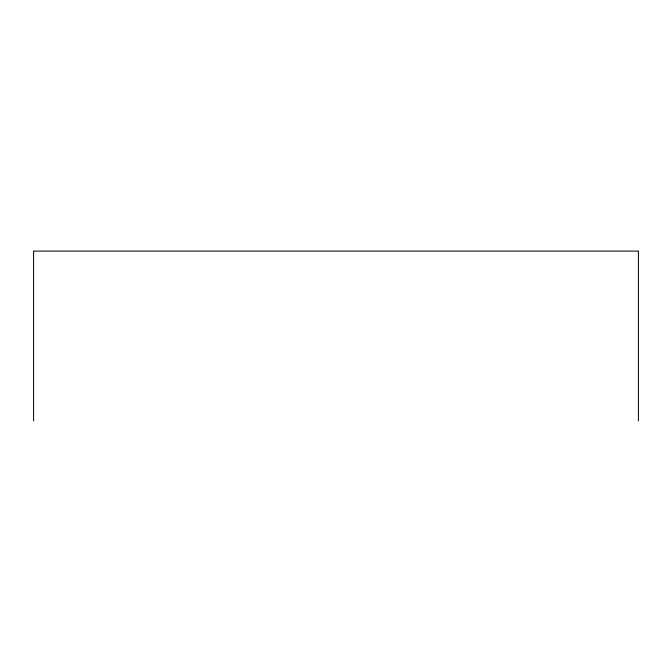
<?xml version="1.0" encoding="UTF-8"?>
<svg xmlns="http://www.w3.org/2000/svg" width="672" height="672" viewBox="0 0 672 672"><rect width="100%" height="100%" fill="white"/><g stroke="black" fill="none" stroke-linecap="round" stroke-linejoin="round"><path stroke-width="1.01" d="M638.4 420.899L638.4 251.101L33.6 251.101L33.6 420.899"/></g></svg>
